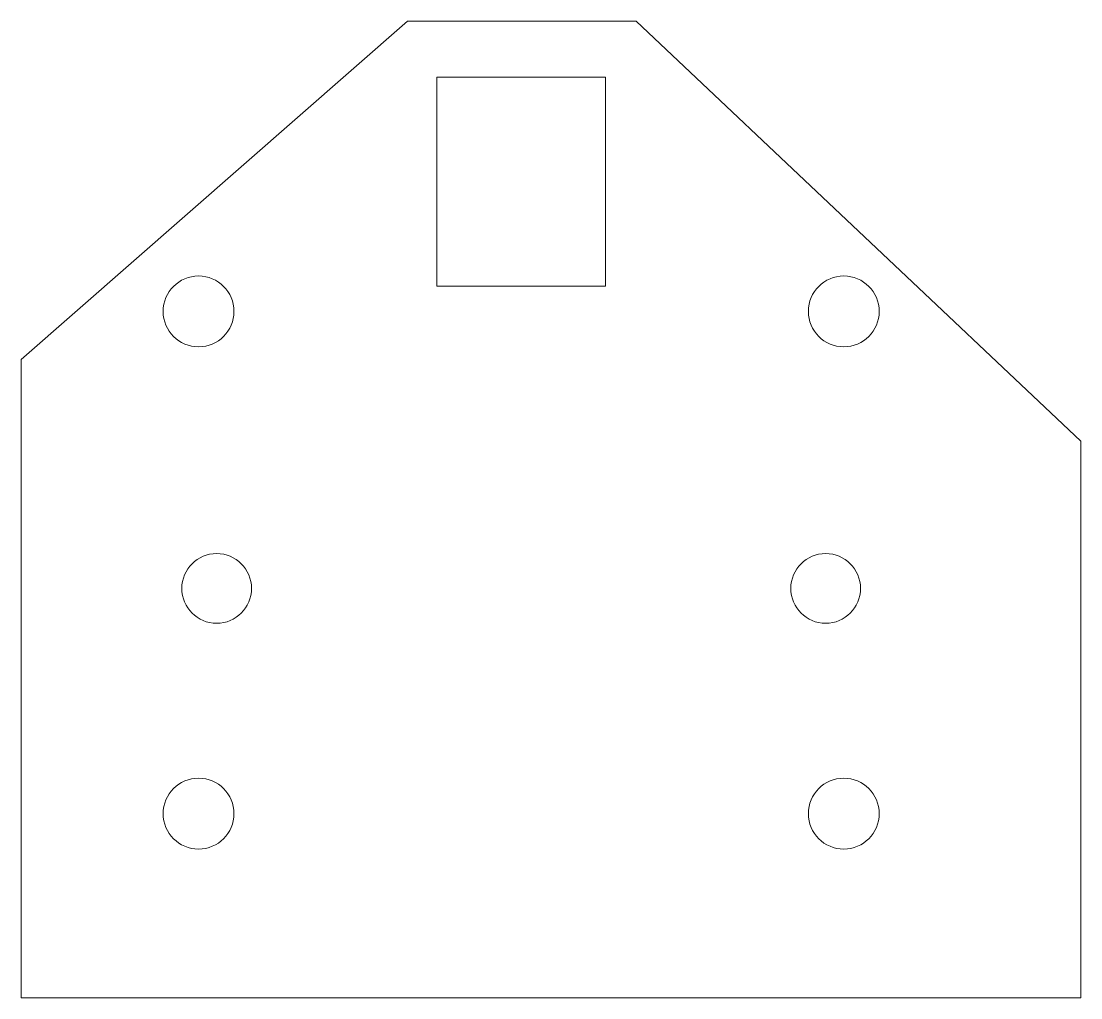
# Model space of a CAD drawing. Header units: millimetres. Extents: x -20 to 18, y -10 to 25.
import ezdxf

# ---------------------------------------------------------------- set-up
doc = ezdxf.new("R2010")
doc.units = ezdxf.units.MM
doc.layers.add('outline', color=7, linetype='CONTINUOUS', lineweight=0)

msp = doc.modelspace()

# ---------------------------------------------------------------- linework, layer by layer
at = {"layer": 'outline'}
for p, q in [((-20, 12.875), (-6.143, 25)), ((-6.143, 25), (2.059, 25)), ((18, 9.944), (2.059, 25)), ((-5.09, 23), (-5.09, 15.5)), ((-5.09, 23), (0.95, 23)), ((0.95, 23), (0.95, 15.5)), ((-5.09, 15.5), (0.95, 15.5)), ((-20, -10), (-20, 12.875)), ((18, 9.944), (18, -10)), ((18, -10), (-20, -10))]:
    msp.add_line(p, q, dxfattribs=at)
for centre, radius in [((-13.64, 14.6), 1.27), ((9.5, 14.6), 1.27), ((-12.99, 4.673), 1.25), ((8.85, 4.673), 1.25), ((-13.64, -3.4), 1.27), ((9.5, -3.4), 1.27)]:
    msp.add_circle(centre, radius, dxfattribs=at)

doc.saveas('drawing.dxf')
